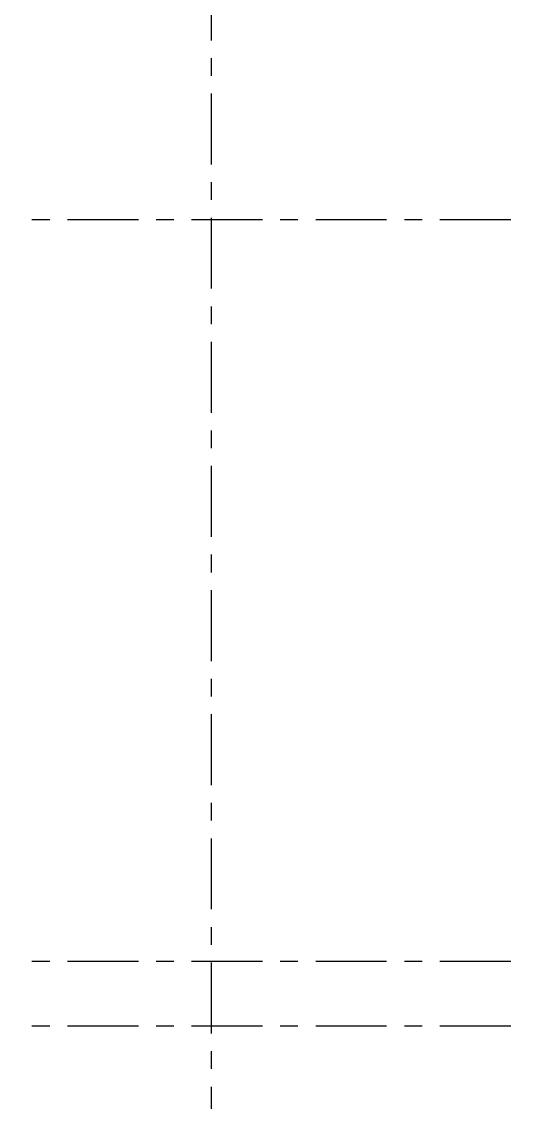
# Model space of a CAD drawing. Header units: millimetres. Extents: x -1379 to 1385823, y -4884429 to 548763.
# Drawn here: x 655199 to 656420, y -2335539 to -2332873 of the extents above; entities that cross this region are included whole.
import ezdxf
from ezdxf.enums import TextEntityAlignment as Align

# ---------------------------------------------------------------- set-up
doc = ezdxf.new("R2010")
doc.units = ezdxf.units.MM
doc.linetypes.add('CENTER', pattern=[50.8, 31.75, -6.35, 6.35, -6.35])
doc.linetypes.add('TA_GL_000.70000', pattern=[1.925, 0.7, -0.175, 0.175, -0.175, 0.7])
for name, color, linetype in [('000 - 0_SYM_DWG_GRIDLINE_MAIN_COLOR_251', 7, 'Continuous'), ('000 - 0_SYM_DWG_SLOPE-SYM_TEXT_COLOR_3', 7, 'Continuous'), ('000 - GRID', 7, 'CENTER')]:
    doc.layers.add(name, color=color, linetype=linetype)
doc.styles.add('ARIAL', font='arial.ttf')
doc.styles.add('TA', font='', dxfattribs={"height": 4.5})
doc.styles.get('TA').set_extended_font_data('Cordia New')

# ---------------------------------------------------------------- blocks, each defined once
blk = doc.blocks.new('*U2267')
at = {"layer": '000 - 0_SYM_DWG_GRIDLINE_MAIN_COLOR_251', "color": 7, "linetype": 'ByBlock', "ltscale": 5}
blk.add_line((20, 0), (-532.986, 0), dxfattribs=at)
at = {"color": 7, "style": 'TA', "flags": 1}
blk.add_attdef('LOCATION', (6, -6), '', height=4.5, rotation=270, dxfattribs=at)
blk = doc.blocks.new('*U2276')
at = {"layer": '000 - 0_SYM_DWG_GRIDLINE_MAIN_COLOR_251', "color": 7, "linetype": 'ByBlock', "ltscale": 5}
blk.add_line((10, 0), (-345.735, 0), dxfattribs=at)
at = {"color": 7, "style": 'TA', "flags": 1}
blk.add_attdef('LOCATION', (6, -6), '', height=4.5, rotation=270, dxfattribs=at)
at = {"layer": '000 - 0_SYM_DWG_SLOPE-SYM_TEXT_COLOR_3', "color": 7, "style": 'ARIAL'}
blk.add_attdef('GRID-HEAD', text='', height=4, rotation=90, dxfattribs=at).set_placement((25.6, 0), align=Align.MIDDLE_CENTER)
blk = doc.blocks.new('*U1841')
at = {"layer": '000 - 0_SYM_DWG_GRIDLINE_MAIN_COLOR_251', "color": 7, "linetype": 'ByBlock', "ltscale": 5}
blk.add_line((20, 0), (-470.6, 0), dxfattribs=at)
at = {"color": 7, "style": 'TA', "flags": 1}
blk.add_attdef('LOCATION', (6, -6), '', height=4.5, rotation=270, dxfattribs=at)
blk = doc.blocks.new('C-1-IV01_REV00_20260614-165118_ELEVATION_4_DIMS')
at = {"layer": '000 - GRID', "color": 7, "linetype": 'TA_GL_000.70000', "xscale": 50, "yscale": 50, "zscale": 50}
for name, p, rotation in [('*U2276', (0, 100000), 270), ('*U1841', (-6399, 111614), 180), ('*U1841', (-6399, 109785), 180), ('*U2267', (-6399, 109625), 180)]:
    blk.add_blockref(name, p, dxfattribs=dict(at, rotation=rotation))

msp = doc.modelspace()

# ---------------------------------------------------------------- block references
at = {"color": 7}
msp.add_blockref('C-1-IV01_REV00_20260614-165118_ELEVATION_4_DIMS', (655667.8, -2444975.4), dxfattribs=at)

doc.saveas('drawing.dxf')
